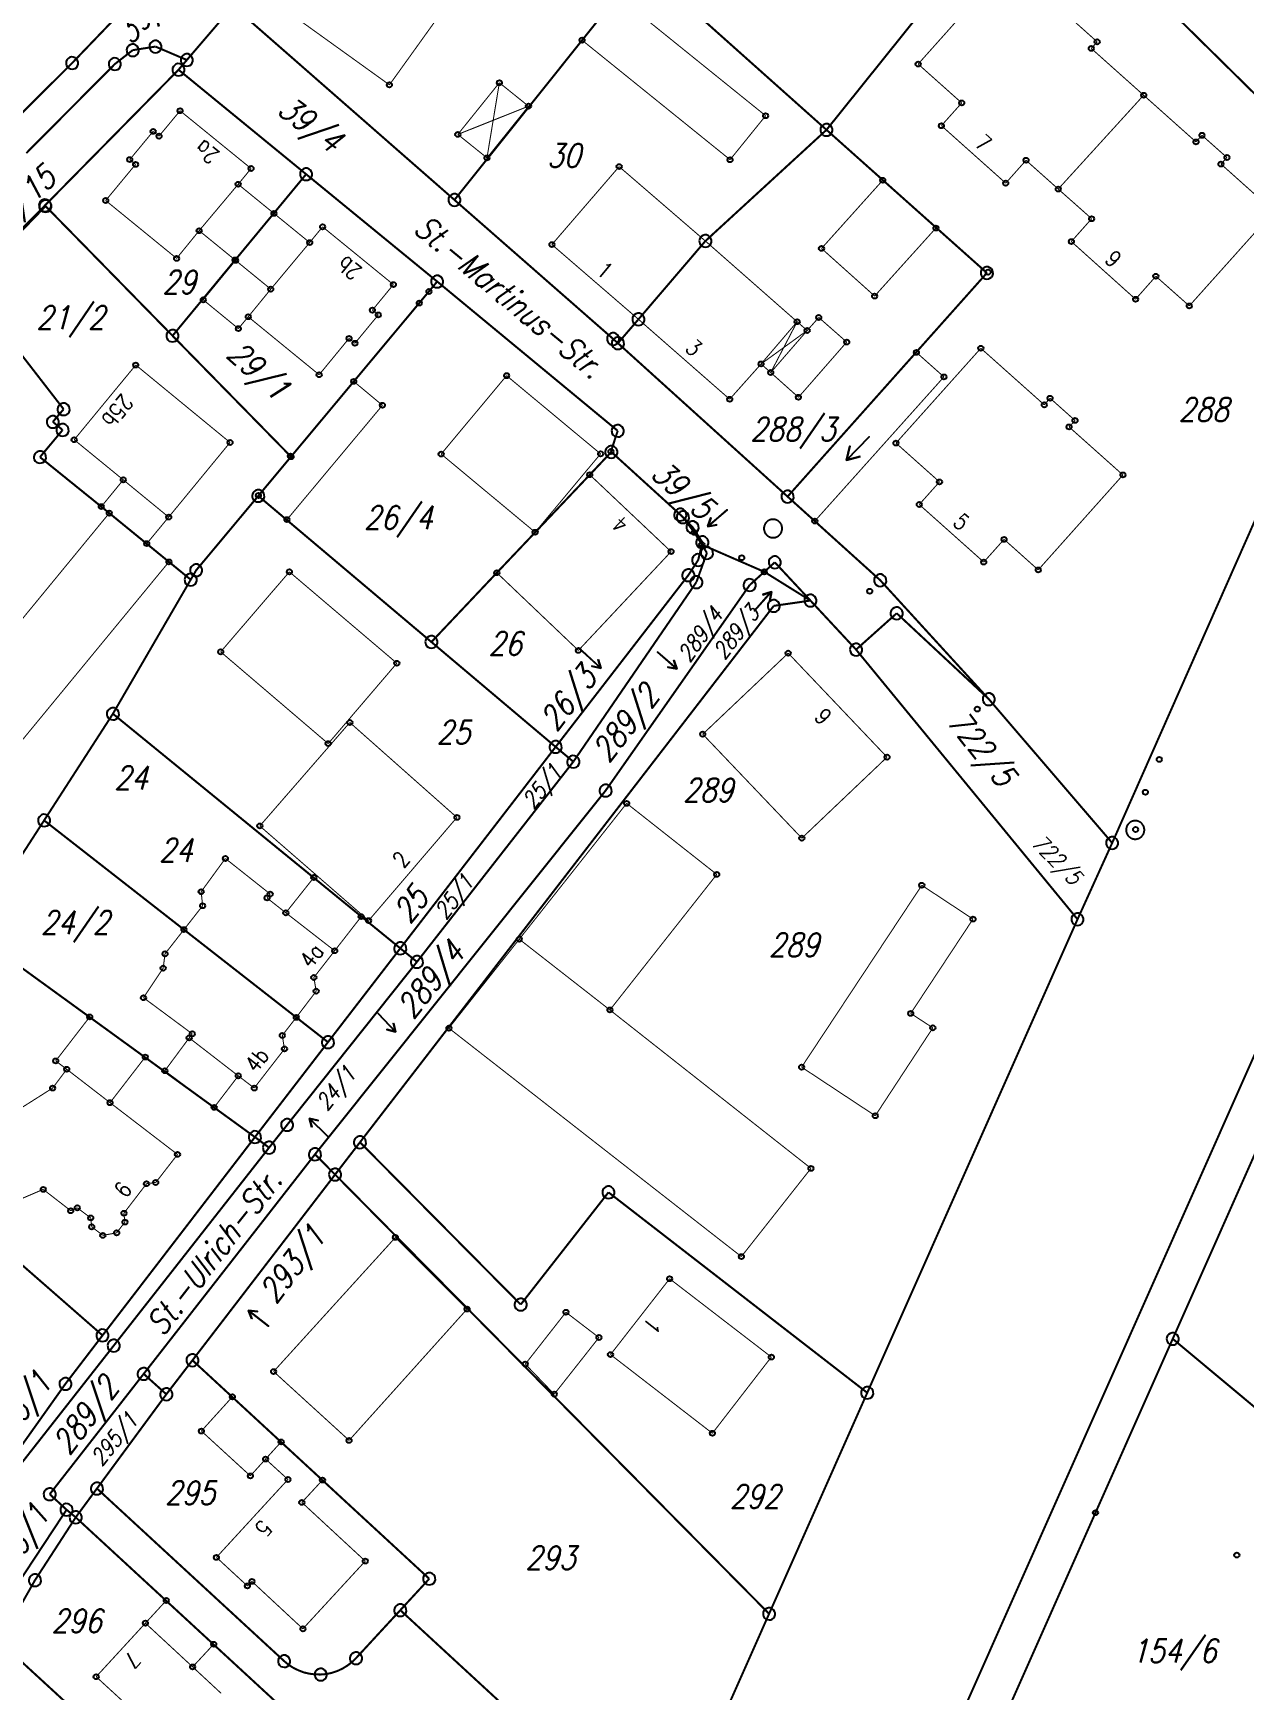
# Model space of a CAD drawing. Extents: x 4468056 to 4468688, y 5348625 to 5349303.
# Drawn here: x 4468144.8 to 4468263.9, y 5348818.6 to 5348981.8 of the extents above; entities that cross this region are included whole.
import ezdxf

# ---------------------------------------------------------------- set-up
doc = ezdxf.new("R2010")
doc.units = 0
doc.linetypes.add('PCMAP-LINIENTYP_046', pattern=[1, 0.35, -0.3, 0.35])
doc.layers.get('0').update_dxf_attribs({"linetype": 'CONTINUOUS'})
for name, color, linetype in [('B-T017-AMTL_PUNKTE_G-KOORDINATE', 216, 'CONTINUOUS'), ('B-T018-AMTL_PUNKTE_D-KOORDINATE', 216, 'CONTINUOUS'), ('B-T020-AMTL_FR-PFEIL', 7, 'CONTINUOUS'), ('B-T023-AMTL_PFEIL_FUER_TREPPEN_', 7, 'CONTINUOUS'), ('L-T034-AMTL_FLGR_ABGEM', 216, 'CONTINUOUS'), ('L-T044-AMTL_GEBAEUDELINIE', 136, 'CONTINUOUS'), ('L-T046-AMTL_ARK_PASS_DURCHF_DIA', 136, 'PCMAP-LINIENTYP_046'), ('L-T047-AMTL_GEB_-TREPPE_TG-ZUFA', 136, 'CONTINUOUS'), ('T-T004-HAUSNUMMER_GEBAEUDETEXT', 16, 'CONTINUOUS'), ('T-T018-FLURNUMMER', 7, 'CONTINUOUS'), ('T-T023-FLURNUMMERNTEXT_ZU_VERME', 7, 'CONTINUOUS'), ('T-T026-STRASSENNAMEN', 7, 'CONTINUOUS')]:
    doc.layers.add(name, color=color, linetype=linetype)
doc.styles.add('PCMAP-TEXTTYP_004', font='simplex')
doc.styles.add('PCMAP-TEXTTYP_018', font='simplex', dxfattribs={"oblique": 15})
doc.styles.add('PCMAP-TEXTTYP_023', font='simplex', dxfattribs={"oblique": 15})
doc.styles.add('PCMAP-TEXTTYP_026', font='simplex', dxfattribs={"oblique": 15})

# ---------------------------------------------------------------- blocks, each defined once
blk = doc.blocks.new('KREIS')
blk.add_circle((0, 0), 5)
blk = doc.blocks.new('SYM10')
for points in [[(2.507, 4.202), (0.958, 4.953), (-0.543, 5), (-2.185, 4.437), (-3.379, 3.608), (-4.249, 2.748), (-4.882, 1.357), (-5, 0.073)], [(-5, 0.073), (-4.953, -0.912)], [(2.493, -4.416), (3.726, -3.586), (4.455, -2.364), (5, -0.885), (4.933, 0.741), (4.464, 2.007), (3.69, 3.219), (2.507, 4.202)], [(-4.953, -0.912), (-4.698, -1.945), (-3.921, -3.398), (-2.642, -4.314), (-1.366, -4.81), (0.008, -5), (1.379, -4.834), (2.493, -4.416)]]:
    blk.add_lwpolyline(points)
blk = doc.blocks.new('SYM60')
blk.add_lwpolyline([(-8.077, 1.827), (-8.077, 1.808), (-5.038, 0.01), (-15, 0.01), (-15, -0.01), (-5.038, -0.01), (-8.077, -1.808), (-8.077, -1.827), (-5, 0), (-8.077, 1.827)])
blk = doc.blocks.new('SYM2')
blk.add_lwpolyline([(0.014, 4.998), (-0.117, 4.996), (-0.243, 4.989), (-0.382, 4.981), (-0.531, 4.968), (-0.714, 4.947), (-0.875, 4.92), (-1.102, 4.876), (-1.302, 4.825), (-1.487, 4.771), (-1.654, 4.716), (-1.834, 4.651), (-2.003, 4.578), (-2.165, 4.505), (-2.343, 4.418), (-2.504, 4.327), (-2.685, 4.218), (-2.853, 4.104), (-2.968, 4.022), (-3.116, 3.911), (-3.255, 3.794), (-3.4, 3.668), (-3.564, 3.506), (-3.668, 3.396), (-3.775, 3.276), (-3.892, 3.141), (-4.005, 2.993), (-4.092, 2.873), (-4.178, 2.747), (-4.263, 2.611), (-4.342, 2.479), (-4.433, 2.307), (-4.513, 2.143), (-4.573, 2.015), (-4.655, 1.824), (-4.705, 1.688), (-4.751, 1.551), (-4.801, 1.388), (-4.848, 1.224), (-4.892, 1.018), (-4.927, 0.84), (-4.96, 0.625), (-4.981, 0.404), (-4.995, 0.188), (-5, -0.038), (-4.993, -0.222), (-4.983, -0.4), (-4.958, -0.631), (-4.925, -0.85), (-4.881, -1.084), (-4.831, -1.284), (-4.768, -1.498), (-4.693, -1.722), (-4.609, -1.933), (-4.515, -2.145), (-4.412, -2.348), (-4.25, -2.632), (-4.114, -2.841), (-3.982, -3.019), (-3.846, -3.192), (-3.693, -3.366), (-3.541, -3.525), (-3.368, -3.689), (-3.225, -3.816), (-3.04, -3.97), (-2.846, -4.111), (-2.625, -4.256), (-2.428, -4.369), (-2.26, -4.459), (-2.057, -4.555), (-1.878, -4.634), (-1.637, -4.724), (-1.4, -4.797), (-1.201, -4.852), (-0.977, -4.904), (-0.722, -4.946), (-0.487, -4.975), (-0.272, -4.993), (0.015, -4.998), (0.278, -4.991), (0.537, -4.968), (0.762, -4.939), (1.011, -4.895), (1.231, -4.845), (1.493, -4.771), (1.722, -4.693), (1.935, -4.609), (2.165, -4.504), (2.357, -4.41), (2.577, -4.283), (2.756, -4.17), (2.925, -4.051), (3.067, -3.948), (3.212, -3.829), (3.384, -3.681), (3.519, -3.549), (3.651, -3.413), (3.793, -3.257), (3.94, -3.077), (4.069, -2.904), (4.191, -2.726), (4.317, -2.522), (4.435, -2.309), (4.536, -2.102), (4.62, -1.912), (4.698, -1.713), (4.759, -1.526), (4.813, -1.348), (4.86, -1.171), (4.901, -0.985), (4.935, -0.789), (4.963, -0.604), (4.983, -0.426), (4.993, -0.247), (5, -0.057), (4.998, 0.139), (4.988, 0.332), (4.974, 0.512), (4.951, 0.699), (4.916, 0.911), (4.871, 1.129), (4.817, 1.336), (4.752, 1.556), (4.693, 1.723), (4.613, 1.931), (4.535, 2.102), (4.435, 2.306), (4.336, 2.492), (4.24, 2.649), (4.123, 2.826), (3.994, 3.007), (3.874, 3.16), (3.712, 3.348), (3.541, 3.528), (3.359, 3.702), (3.195, 3.845), (3.022, 3.983), (2.859, 4.098), (2.675, 4.225), (2.493, 4.332), (2.322, 4.426), (2.148, 4.513), (1.966, 4.595), (1.762, 4.679), (1.582, 4.742), (1.368, 4.808), (1.162, 4.86), (0.981, 4.902), (0.785, 4.935), (0.54, 4.968), (0.32, 4.988), (0.128, 4.996), (0.014, 4.998)])
blk = doc.blocks.new('SYM63')
blk.add_lwpolyline([(-8.767, 2.234), (-8.767, 2.216), (-5.036, 0.023), (-15, 0.023), (-15, 0.005), (-5.036, 0.005), (-8.767, -2.216), (-8.767, -2.234), (-5, 0.014), (-8.767, 2.234)])

msp = doc.modelspace()

# ---------------------------------------------------------------- linework, layer by layer
at = {"layer": 'L-T034-AMTL_FLGR_ABGEM', "const_width": 0.2, "flags": 128}
for points in [[(4468243.47, 5348997.05), (4468277.93, 5348963.07)], [(4468204.63, 5348988.36), (4468186.25, 5348965.36)], [(4468206.01, 5348987.31), (4468222.87, 5348972.26)], [(4468148.62, 5348978.84), (4468155.71, 5348986.23)], [(4468163.66, 5348983.52), (4468159.91, 5348979.14)], [(4468186.25, 5348965.36), (4468164.46, 5348984.45)], [(4468232.16, 5348983.84), (4468222.87, 5348972.26)], [(4468156.82, 5348980.46), (4468154.58, 5348980.11)], [(4468159.91, 5348979.14), (4468156.82, 5348980.46)], [(4468137.6, 5348967.87), (4468148.62, 5348978.84)], [(4468152.82, 5348978.74), (4468144.11, 5348969.97)], [(4468154.58, 5348980.11), (4468152.82, 5348978.74)], [(4468159.91, 5348979.14), (4468159.09, 5348978.18)], [(4468159.09, 5348978.18), (4468145.95, 5348964.82)], [(4468171.65, 5348967.89), (4468159.09, 5348978.18)], [(4468222.87, 5348972.26), (4468210.95, 5348961.31)], [(4468238.66, 5348958.17), (4468222.87, 5348972.26)], [(4468158.5, 5348951.98), (4468171.65, 5348967.89)], [(4468171.65, 5348967.89), (4468184.55, 5348957.32)], [(4468139.81, 5348958.62), (4468145.95, 5348964.82)], [(4468139.94, 5348958.47), (4468146, 5348964.75)], [(4468146, 5348964.75), (4468145.95, 5348964.82)], [(4468158.5, 5348951.98), (4468146, 5348964.75)], [(4468186.25, 5348965.36), (4468201.87, 5348951.67)], [(4468204.36, 5348953.6), (4468210.95, 5348961.31)], [(4468219.04, 5348936.14), (4468238.66, 5348958.17)], [(4468184.55, 5348957.32), (4468170.16, 5348940.07)], [(4468184.55, 5348957.32), (4468202.32, 5348942.62)], [(4468147.78, 5348944.75), (4468139.39, 5348955.59)], [(4468202.34, 5348951.25), (4468204.36, 5348953.6)], [(4468158.5, 5348951.98), (4468170.16, 5348940.07)], [(4468201.87, 5348951.67), (4468202.34, 5348951.25)], [(4468219.04, 5348936.14), (4468202.34, 5348951.25)], [(4468146.72, 5348943.5), (4468147.78, 5348944.75)], [(4468146.72, 5348943.5), (4468147.68, 5348942.7)], [(4468145.45, 5348940.03), (4468147.68, 5348942.7)], [(4468201.65, 5348940.58), (4468202.32, 5348942.62)], [(4468151.49, 5348935.15), (4468145.45, 5348940.03)], [(4468170.16, 5348940.07), (4468166.94, 5348936.21)], [(4468199.57, 5348938.29), (4468201.69, 5348940.54)], [(4468201.65, 5348940.58), (4468201.69, 5348940.54)], [(4468201.69, 5348940.54), (4468208.48, 5348934.36)], [(4468199.57, 5348938.29), (4468190.42, 5348928.64)], [(4468166.94, 5348936.21), (4468160.83, 5348928.89)], [(4468183.98, 5348921.82), (4468166.94, 5348936.21)], [(4468151.49, 5348935.15), (4468160.29, 5348927.96)], [(4468228.16, 5348927.9), (4468219.04, 5348936.14)], [(4468250.99, 5348902.03), (4468265.56, 5348934.96)], [(4468208.48, 5348934.36), (4468208.74, 5348934.11)], [(4468209.86, 5348932.61), (4468208.74, 5348934.11)], [(4468208.74, 5348934.11), (4468209.69, 5348933.13)], [(4468209.69, 5348933.13), (4468210.65, 5348931.64)], [(4468209.86, 5348932.61), (4468210.6, 5348931.41)], [(4468210.24, 5348929.89), (4468210.6, 5348931.41)], [(4468210.65, 5348931.64), (4468210.6, 5348931.41)], [(4468211.1, 5348930.59), (4468210.6, 5348931.41)], [(4468210.6, 5348931.41), (4468216.75, 5348928.73)], [(4468210.24, 5348929.89), (4468209.27, 5348928.4)], [(4468210.06, 5348927.71), (4468211.1, 5348930.59)], [(4468217.78, 5348929.67), (4468216.75, 5348928.73)], [(4468217.78, 5348929.67), (4468221.29, 5348925.9)], [(4468160.29, 5348927.96), (4468160.83, 5348928.89)], [(4468183.98, 5348921.82), (4468190.42, 5348928.64)], [(4468209.27, 5348928.4), (4468196.21, 5348911.49)], [(4468215.31, 5348927.43), (4468216.75, 5348928.73)], [(4468221.29, 5348925.9), (4468216.75, 5348928.73)], [(4468160.29, 5348927.96), (4468152.63, 5348914.75)], [(4468210.06, 5348927.71), (4468197.95, 5348910.03)], [(4468201.13, 5348907.19), (4468215.31, 5348927.43)], [(4468228.16, 5348927.9), (4468238.85, 5348916.19)], [(4468176.95, 5348872.55), (4468217.68, 5348925.38)], [(4468217.68, 5348925.38), (4468221.29, 5348925.9)], [(4468225.78, 5348921.07), (4468221.29, 5348925.9)], [(4468225.78, 5348921.07), (4468229.78, 5348924.65)], [(4468229.78, 5348924.65), (4468238.85, 5348916.19)], [(4468183.98, 5348921.82), (4468196.21, 5348911.49)], [(4468247.58, 5348894.51), (4468225.78, 5348921.07)], [(4468250.99, 5348902.03), (4468238.85, 5348916.19)], [(4468152.63, 5348914.75), (4468145.86, 5348904.25)], [(4468152.63, 5348914.75), (4468180.92, 5348891.65)], [(4468196.21, 5348911.49), (4468180.92, 5348891.65)], [(4468197.95, 5348910.03), (4468196.21, 5348911.49)], [(4468197.95, 5348910.03), (4468182.56, 5348890.32)], [(4468201.13, 5348907.19), (4468172.52, 5348871.36)], [(4468138.78, 5348893.27), (4468145.86, 5348904.25)], [(4468145.86, 5348904.25), (4468173.8, 5348882.41)], [(4468250.99, 5348902.03), (4468247.58, 5348894.51)], [(4468226.88, 5348847.88), (4468247.58, 5348894.51)], [(4468138.78, 5348893.27), (4468166.61, 5348873.06)], [(4468180.92, 5348891.65), (4468173.8, 5348882.41)], [(4468182.56, 5348890.32), (4468180.92, 5348891.65)], [(4468182.56, 5348890.32), (4468169.78, 5348874.26)], [(4468267.48, 5348886.75), (4468151.35, 5348625.1)], [(4468166.61, 5348873.06), (4468173.8, 5348882.41)], [(4468126.08, 5348875.88), (4468151.61, 5348853.53)], [(4468256.95, 5348853.19), (4468267.35, 5348876.61)], [(4468169.78, 5348874.26), (4468168, 5348872.02)], [(4468151.61, 5348853.53), (4468166.61, 5348873.06)], [(4468168, 5348872.02), (4468166.61, 5348873.06)], [(4468176.95, 5348872.55), (4468174.5, 5348869.37)], [(4468176.95, 5348872.55), (4468192.77, 5348856.57)], [(4468168, 5348872.02), (4468152.71, 5348852.52)], [(4468172.52, 5348871.36), (4468155.66, 5348849.74)], [(4468172.52, 5348871.36), (4468174.5, 5348869.37)], [(4468160.46, 5348851.08), (4468174.5, 5348869.37)], [(4468217.22, 5348826.11), (4468174.5, 5348869.37)], [(4468201.41, 5348867.62), (4468192.77, 5348856.57)], [(4468226.88, 5348847.88), (4468201.41, 5348867.62)], [(4468151.61, 5348853.53), (4468147.96, 5348848.76)], [(4468256.95, 5348853.19), (4468237.06, 5348808.39)], [(4468256.95, 5348853.19), (4468280.11, 5348833.86)], [(4468143.43, 5348840.68), (4468152.71, 5348852.52)], [(4468155.66, 5348849.74), (4468146.41, 5348837.89)], [(4468155.66, 5348849.74), (4468157.89, 5348847.73)], [(4468160.46, 5348851.08), (4468157.89, 5348847.73)], [(4468183.77, 5348829.56), (4468160.46, 5348851.08)], [(4468147.96, 5348848.76), (4468140.2, 5348837.83)], [(4468151.06, 5348838.45), (4468157.89, 5348847.73)], [(4468226.88, 5348847.88), (4468217.22, 5348826.11)], [(4468151.06, 5348838.45), (4468148.97, 5348835.61)], [(4468151.06, 5348838.45), (4468169.49, 5348821.45)], [(4468146.41, 5348837.89), (4468148.07, 5348836.36)], [(4468148.07, 5348836.36), (4468140.26, 5348824.5)], [(4468148.97, 5348835.61), (4468144.96, 5348829.42)], [(4468148.07, 5348836.36), (4468148.97, 5348835.61)], [(4468169.2, 5348816.95), (4468148.97, 5348835.61)], [(4468144.96, 5348829.42), (4468141.52, 5348823.34)], [(4468180.92, 5348826.47), (4468183.77, 5348829.56)], [(4468176.56, 5348821.74), (4468180.92, 5348826.47)], [(4468180.92, 5348826.47), (4468206.79, 5348802.61)], [(4468217.22, 5348826.11), (4468206.79, 5348802.61)], [(4468160.01, 5348806.34), (4468141.52, 5348823.34)], [(4468169.49, 5348821.45), (4468169.92, 5348821.09), (4468170.39, 5348820.79), (4468170.9, 5348820.54), (4468171.42, 5348820.34), (4468171.97, 5348820.21), (4468172.53, 5348820.14), (4468173.09, 5348820.13)], [(4468176.56, 5348821.74), (4468176.16, 5348821.35), (4468175.71, 5348821.01), (4468175.24, 5348820.72), (4468174.73, 5348820.48), (4468174.2, 5348820.3), (4468173.65, 5348820.18), (4468173.09, 5348820.13)]]:
    msp.add_lwpolyline(points, dxfattribs=at)
at = {"layer": 'L-T044-AMTL_GEBAEUDELINIE', "const_width": 0.1, "flags": 128}
for points in [[(4468194.06, 5348996.5), (4468179.85, 5348976.69)], [(4468231.89, 5348978.74), (4468240.22, 5348988.07)], [(4468198.81, 5348981.09), (4468202.29, 5348985.43)], [(4468202.29, 5348985.43), (4468216.88, 5348973.65)], [(4468179.85, 5348976.69), (4468168.45, 5348984.89)], [(4468247.05, 5348983.13), (4468249.51, 5348980.93)], [(4468213.38, 5348969.32), (4468198.81, 5348981.09)], [(4468249.51, 5348980.93), (4468248.93, 5348980.28)], [(4468236.18, 5348974.91), (4468231.89, 5348978.74)], [(4468248.93, 5348980.28), (4468254.09, 5348975.67)], [(4468254.09, 5348975.67), (4468245.68, 5348966.43)], [(4468245.68, 5348966.43), (4468254.09, 5348975.67)], [(4468254.09, 5348975.67), (4468259.24, 5348971.07)], [(4468157.17, 5348971.64), (4468159.24, 5348974.14)], [(4468159.24, 5348974.14), (4468166.23, 5348968.45)], [(4468234.18, 5348972.67), (4468236.18, 5348974.91)], [(4468216.88, 5348973.65), (4468213.38, 5348969.32)], [(4468240.51, 5348967.01), (4468234.18, 5348972.67)], [(4468154.29, 5348969.33), (4468156.59, 5348972.11)], [(4468156.59, 5348972.11), (4468157.17, 5348971.64)], [(4468259.24, 5348971.07), (4468259.83, 5348971.72)], [(4468259.83, 5348971.72), (4468262.28, 5348969.54)], [(4468154.86, 5348968.86), (4468154.29, 5348969.33)], [(4468242.51, 5348969.26), (4468240.51, 5348967.01)], [(4468245.68, 5348966.43), (4468242.51, 5348969.26)], [(4468262.28, 5348969.54), (4468261.7, 5348968.89)], [(4468261.7, 5348968.89), (4468266.91, 5348964.23)], [(4468151.92, 5348965.3), (4468154.86, 5348968.86)], [(4468166.23, 5348968.45), (4468164.96, 5348966.9)], [(4468195.84, 5348960.96), (4468202.46, 5348968.64)], [(4468202.46, 5348968.64), (4468210.95, 5348961.31)], [(4468222.38, 5348960.58), (4468228.41, 5348967.3)], [(4468228.41, 5348967.3), (4468233.64, 5348962.59)], [(4468164.96, 5348966.9), (4468161.12, 5348962.33)], [(4468161.12, 5348962.33), (4468164.96, 5348966.9)], [(4468164.96, 5348966.9), (4468168.48, 5348964.03)], [(4468248.97, 5348963.51), (4468245.68, 5348966.43)], [(4468158.9, 5348959.6), (4468151.92, 5348965.3)], [(4468168.48, 5348964.03), (4468164.65, 5348959.45)], [(4468164.65, 5348959.45), (4468168.48, 5348964.03)], [(4468168.48, 5348964.03), (4468172, 5348961.16)], [(4468266.91, 5348964.23), (4468258.58, 5348954.92)], [(4468172, 5348961.16), (4468173.27, 5348962.71)], [(4468173.27, 5348962.71), (4468180.24, 5348957.02)], [(4468233.64, 5348962.59), (4468227.61, 5348955.89)], [(4468246.97, 5348961.26), (4468248.97, 5348963.51)], [(4468161.12, 5348962.33), (4468158.9, 5348959.6)], [(4468164.65, 5348959.45), (4468161.12, 5348962.33)], [(4468172, 5348961.16), (4468168.17, 5348956.57)], [(4468168.17, 5348956.57), (4468172, 5348961.16)], [(4468204.36, 5348953.6), (4468195.84, 5348960.96)], [(4468210.95, 5348961.31), (4468204.36, 5348953.6)], [(4468204.36, 5348953.6), (4468210.95, 5348961.31)], [(4468210.95, 5348961.31), (4468219.98, 5348953.36)], [(4468253.29, 5348955.58), (4468246.97, 5348961.26)], [(4468161.52, 5348955.52), (4468164.71, 5348959.4)], [(4468164.71, 5348959.4), (4468164.65, 5348959.45)], [(4468168.17, 5348956.57), (4468164.71, 5348959.4)], [(4468164.71, 5348959.4), (4468168.17, 5348956.57)], [(4468227.61, 5348955.89), (4468222.38, 5348960.58)], [(4468255.29, 5348957.84), (4468253.29, 5348955.58)], [(4468258.58, 5348954.92), (4468255.29, 5348957.84)], [(4468165.95, 5348953.85), (4468168.17, 5348956.57)], [(4468168.17, 5348956.57), (4468165.95, 5348953.85)], [(4468180.24, 5348957.02), (4468178.17, 5348954.5)], [(4468164.98, 5348952.68), (4468161.52, 5348955.52)], [(4468178.17, 5348954.5), (4468178.75, 5348954.03)], [(4468165.95, 5348953.85), (4468164.98, 5348952.68)], [(4468172.93, 5348948.14), (4468165.95, 5348953.85)], [(4468178.75, 5348954.03), (4468176.45, 5348951.24)], [(4468213.34, 5348945.73), (4468204.36, 5348953.6)], [(4468219.98, 5348953.36), (4468216.43, 5348949.2)], [(4468216.43, 5348949.2), (4468219.98, 5348953.36)], [(4468219.98, 5348953.36), (4468220.97, 5348952.5)], [(4468220.97, 5348952.5), (4468222.11, 5348953.78)], [(4468222.11, 5348953.78), (4468224.86, 5348951.36)], [(4468175.87, 5348951.72), (4468172.93, 5348948.14)], [(4468176.45, 5348951.24), (4468175.87, 5348951.72)], [(4468224.86, 5348951.36), (4468220.11, 5348945.92)], [(4468229.71, 5348941.41), (4468238.06, 5348950.75)], [(4468238.06, 5348950.75), (4468244.3, 5348945.18)], [(4468148.82, 5348941.74), (4468154.88, 5348949.1)], [(4468154.88, 5348949.1), (4468164.16, 5348941.47)], [(4468184.94, 5348940.33), (4468191.38, 5348948.05)], [(4468191.38, 5348948.05), (4468200.63, 5348940.35)], [(4468216.43, 5348949.2), (4468213.34, 5348945.73)], [(4468217.38, 5348948.36), (4468216.43, 5348949.2)], [(4468220.11, 5348945.92), (4468217.38, 5348948.36)], [(4468166.95, 5348936.25), (4468176.34, 5348947.48)], [(4468176.34, 5348947.48), (4468179.16, 5348945.13)], [(4468179.16, 5348945.13), (4468169.76, 5348933.87)], [(4468244.3, 5348945.18), (4468244.88, 5348945.83)], [(4468244.88, 5348945.83), (4468247.33, 5348943.64)], [(4468247.33, 5348943.64), (4468246.75, 5348943)], [(4468246.75, 5348943), (4468252.05, 5348938.27)], [(4468153.65, 5348937.79), (4468148.82, 5348941.74)], [(4468164.16, 5348941.47), (4468158.12, 5348934.12)], [(4468233.99, 5348937.59), (4468229.71, 5348941.41)], [(4468194.19, 5348932.63), (4468184.94, 5348940.33)], [(4468200.63, 5348940.35), (4468194.19, 5348932.63)], [(4468194.19, 5348932.63), (4468199.57, 5348938.29)], [(4468199.57, 5348938.29), (4468207.57, 5348930.72)], [(4468252.05, 5348938.27), (4468243.71, 5348928.92)], [(4468151.49, 5348935.15), (4468153.65, 5348937.79)], [(4468153.65, 5348937.79), (4468158.12, 5348934.12)], [(4468158.12, 5348934.12), (4468153.65, 5348937.79)], [(4468169.76, 5348933.87), (4468166.95, 5348936.25)], [(4468232, 5348935.36), (4468233.99, 5348937.59)], [(4468152.27, 5348934.51), (4468151.49, 5348935.15)], [(4468238.35, 5348929.69), (4468232, 5348935.36)], [(4468134.39, 5348912.75), (4468152.27, 5348934.51)], [(4468155.96, 5348931.51), (4468152.27, 5348934.51)], [(4468152.27, 5348934.51), (4468155.96, 5348931.51)], [(4468158.12, 5348934.12), (4468155.96, 5348931.51)], [(4468155.96, 5348931.51), (4468158.14, 5348929.71)], [(4468190.42, 5348928.64), (4468194.19, 5348932.63)], [(4468240.35, 5348931.93), (4468238.35, 5348929.69)], [(4468243.71, 5348928.92), (4468240.35, 5348931.93)], [(4468158.14, 5348929.71), (4468140.23, 5348907.93)], [(4468207.57, 5348930.72), (4468198.45, 5348920.99)], [(4468163.24, 5348920.85), (4468170, 5348928.73)], [(4468170, 5348928.73), (4468180.58, 5348919.73)], [(4468198.45, 5348920.99), (4468190.42, 5348928.64)], [(4468173.82, 5348911.81), (4468163.24, 5348920.85)], [(4468210.69, 5348912.74), (4468219.1, 5348920.72)], [(4468219.1, 5348920.72), (4468228.83, 5348910.48)], [(4468180.58, 5348919.73), (4468173.82, 5348911.81)], [(4468167.09, 5348903.7), (4468175.95, 5348913.89)], [(4468175.95, 5348913.89), (4468186.49, 5348904.54)], [(4468220.44, 5348902.5), (4468210.69, 5348912.74)], [(4468228.83, 5348910.48), (4468220.44, 5348902.5)], [(4468192.63, 5348892.55), (4468203.2, 5348905.93)], [(4468203.2, 5348905.93), (4468212.07, 5348898.93)], [(4468177.8, 5348894.38), (4468167.09, 5348903.7)], [(4468186.49, 5348904.54), (4468177.8, 5348894.38)], [(4468161.32, 5348897.23), (4468163.7, 5348900.5)], [(4468163.7, 5348900.5), (4468168.11, 5348897)], [(4468212.07, 5348898.93), (4468201.55, 5348885.58)], [(4468161.46, 5348895.84), (4468161.32, 5348897.23)], [(4468169.65, 5348895.15), (4468172.41, 5348898.63)], [(4468172.41, 5348898.63), (4468177.07, 5348894.77)], [(4468220.42, 5348879.95), (4468232.25, 5348897.86)], [(4468232.25, 5348897.86), (4468237.29, 5348894.53)], [(4468159.62, 5348893.49), (4468161.46, 5348895.84)], [(4468168.11, 5348897), (4468167.8, 5348896.61)], [(4468167.8, 5348896.61), (4468169.65, 5348895.15)], [(4468169.65, 5348895.15), (4468174.46, 5348891.41)], [(4468174.46, 5348891.41), (4468169.65, 5348895.15)], [(4468177.07, 5348894.77), (4468174.46, 5348891.41)], [(4468237.29, 5348894.53), (4468231.16, 5348885.24)], [(4468157.76, 5348891.11), (4468159.62, 5348893.49)], [(4468170.68, 5348884.85), (4468159.62, 5348893.49)], [(4468159.62, 5348893.49), (4468170.68, 5348884.85)], [(4468185.7, 5348883.79), (4468192.63, 5348892.55)], [(4468201.55, 5348885.58), (4468192.63, 5348892.55)], [(4468192.63, 5348892.55), (4468201.55, 5348885.58)], [(4468157.58, 5348889.7), (4468157.76, 5348891.11)], [(4468174.46, 5348891.41), (4468172.41, 5348888.78)], [(4468155.64, 5348886.79), (4468157.58, 5348889.7)], [(4468172.64, 5348887.43), (4468170.68, 5348884.85)], [(4468172.41, 5348888.78), (4468172.64, 5348887.43)], [(4468160.44, 5348883.23), (4468155.64, 5348886.79)], [(4468147, 5348880.56), (4468150.35, 5348884.9)], [(4468150.35, 5348884.9), (4468155.81, 5348880.94)], [(4468170.68, 5348884.85), (4468169.3, 5348883.07)], [(4468201.55, 5348885.58), (4468221.34, 5348869.98)], [(4468231.16, 5348885.24), (4468233.34, 5348883.82)], [(4468157.74, 5348879.59), (4468160.14, 5348882.83)], [(4468160.14, 5348882.83), (4468160.44, 5348883.23)], [(4468164.97, 5348879.09), (4468160.14, 5348882.83)], [(4468160.14, 5348882.83), (4468164.97, 5348879.09)], [(4468169.3, 5348883.07), (4468169.52, 5348881.74)], [(4468214.49, 5348861.29), (4468185.7, 5348883.79)], [(4468233.34, 5348883.82), (4468227.67, 5348875.16)], [(4468155.81, 5348880.94), (4468152.35, 5348876.45)], [(4468169.52, 5348881.74), (4468166.54, 5348877.89)], [(4468146.7, 5348877.89), (4468148.09, 5348879.74)], [(4468148.09, 5348879.74), (4468147, 5348880.56)], [(4468152.35, 5348876.45), (4468148.09, 5348879.74)], [(4468148.09, 5348879.74), (4468152.35, 5348876.45)], [(4468162.6, 5348875.99), (4468157.74, 5348879.59)], [(4468227.67, 5348875.16), (4468220.42, 5348879.95)], [(4468143.26, 5348875.71), (4468146.7, 5348877.89)], [(4468164.97, 5348879.09), (4468162.6, 5348875.99)], [(4468166.54, 5348877.89), (4468164.97, 5348879.09)], [(4468152.35, 5348876.45), (4468158.99, 5348871.35)], [(4468158.99, 5348871.35), (4468156.85, 5348868.59)], [(4468221.34, 5348869.98), (4468214.49, 5348861.29)], [(4468145.77, 5348867.91), (4468142.32, 5348866.43)], [(4468148.48, 5348865.81), (4468145.77, 5348867.91)], [(4468155.94, 5348868.47), (4468153.71, 5348865.56)], [(4468156.85, 5348868.59), (4468155.94, 5348868.47)], [(4468149.12, 5348866.09), (4468148.48, 5348865.81)], [(4468150.45, 5348865.1), (4468149.12, 5348866.09)], [(4468150.55, 5348864.22), (4468150.45, 5348865.1)], [(4468153.81, 5348864.69), (4468153, 5348863.63)], [(4468153.71, 5348865.56), (4468153.81, 5348864.69)], [(4468151.64, 5348863.38), (4468150.55, 5348864.22)], [(4468153, 5348863.63), (4468151.64, 5348863.38)], [(4468168.45, 5348849.97), (4468180.44, 5348863.18)], [(4468180.44, 5348863.18), (4468187.49, 5348856.12)], [(4468201.61, 5348851.64), (4468207.43, 5348859.11)], [(4468207.43, 5348859.11), (4468217.44, 5348851.4)], [(4468187.49, 5348856.12), (4468175.88, 5348843.19)], [(4468193.22, 5348850.7), (4468197.22, 5348855.81)], [(4468197.22, 5348855.81), (4468200.47, 5348853.32)], [(4468200.47, 5348853.32), (4468196.07, 5348847.74)], [(4468211.64, 5348843.89), (4468201.61, 5348851.64)], [(4468217.44, 5348851.4), (4468211.64, 5348843.89)], [(4468175.88, 5348843.19), (4468168.45, 5348849.97)], [(4468196.07, 5348847.74), (4468193.22, 5348850.7)], [(4468161.34, 5348844.11), (4468164.39, 5348847.48)], [(4468164.39, 5348847.48), (4468169.19, 5348843.04)], [(4468166.16, 5348839.69), (4468161.34, 5348844.11)], [(4468169.19, 5348843.04), (4468167.66, 5348841.35)], [(4468167.66, 5348841.35), (4468169.19, 5348843.04)], [(4468169.19, 5348843.04), (4468173.26, 5348839.28)], [(4468167.66, 5348841.35), (4468166.16, 5348839.69)], [(4468169.86, 5348839.34), (4468167.66, 5348841.35)], [(4468162.82, 5348831.67), (4468169.86, 5348839.34)], [(4468173.26, 5348839.28), (4468171.23, 5348837.08)], [(4468171.23, 5348837.08), (4468177.47, 5348831.3)], [(4468165.87, 5348828.85), (4468162.82, 5348831.67)], [(4468177.47, 5348831.3), (4468171.33, 5348824.63)], [(4468166.31, 5348829.3), (4468165.87, 5348828.85)], [(4468171.33, 5348824.63), (4468166.31, 5348829.3)], [(4468155.83, 5348825.19), (4468157.88, 5348827.42)], [(4468157.88, 5348827.42), (4468162.55, 5348823.11)], [(4468150.98, 5348819.91), (4468155.83, 5348825.19)], [(4468155.83, 5348825.19), (4468160.48, 5348820.88)], [(4468160.48, 5348820.88), (4468155.83, 5348825.19)], [(4468162.55, 5348823.11), (4468160.48, 5348820.88)], [(4468160.48, 5348820.88), (4468163.28, 5348818.28)], [(4468153.77, 5348817.35), (4468150.98, 5348819.91)]]:
    msp.add_lwpolyline(points, dxfattribs=at)
at = {"layer": 'L-T046-AMTL_ARK_PASS_DURCHF_DIA', "const_width": 0.1, "flags": 128}
for points in [[(4468189.45, 5348969.5), (4468190.67, 5348976.9)], [(4468193.54, 5348974.59), (4468186.58, 5348971.81)], [(4468216.43, 5348949.2), (4468219.98, 5348953.36)], [(4468217.38, 5348948.36), (4468219.98, 5348953.36)], [(4468220.97, 5348952.5), (4468219.98, 5348953.36)], [(4468216.43, 5348949.2), (4468220.97, 5348952.5)], [(4468220.97, 5348952.5), (4468217.38, 5348948.36)], [(4468216.43, 5348949.2), (4468217.38, 5348948.36)]]:
    msp.add_lwpolyline(points, dxfattribs=at)
at = {"layer": 'L-T047-AMTL_GEB_-TREPPE_TG-ZUFA', "const_width": 0.1, "flags": 128}
for points in [[(4468186.58, 5348971.81), (4468190.67, 5348976.9)], [(4468190.67, 5348976.9), (4468193.54, 5348974.59)], [(4468193.54, 5348974.59), (4468189.45, 5348969.5)], [(4468189.45, 5348969.5), (4468186.58, 5348971.81)], [(4468231.72, 5348950.34), (4468219.04, 5348936.14)], [(4468234.43, 5348947.93), (4468231.72, 5348950.34)], [(4468221.72, 5348933.73), (4468234.43, 5348947.93)], [(4468221.72, 5348933.73), (4468219.04, 5348936.14)]]:
    msp.add_lwpolyline(points, dxfattribs=at)

# ---------------------------------------------------------------- block references
at = {"layer": 'B-T017-AMTL_PUNKTE_G-KOORDINATE'}
for name, p, xscale, yscale, zscale in [('SYM10', (4468154.58, 5348980.11), 0.12, 0.12, 0.12), ('SYM10', (4468156.82, 5348980.46), 0.12, 0.12, 0.12), ('SYM10', (4468148.62, 5348978.84), 0.12, 0.12, 0.12), ('SYM10', (4468152.82, 5348978.74), 0.12, 0.12, 0.12), ('SYM10', (4468159.09, 5348978.18), 0.12, 0.12, 0.12), ('SYM10', (4468159.91, 5348979.14), 0.12, 0.12, 0.12), ('KREIS', (4468231.89, 5348978.74), 0.05, 0.05, 0.05), ('KREIS', (4468159.24, 5348974.14), 0.05, 0.05, 0.05), ('SYM10', (4468222.87, 5348972.26), 0.12, 0.12, 0.12), ('KREIS', (4468234.18, 5348972.67), 0.05, 0.05, 0.05), ('KREIS', (4468166.23, 5348968.45), 0.05, 0.05, 0.05), ('SYM10', (4468171.65, 5348967.89), 0.12, 0.12, 0.12), ('KREIS', (4468228.41, 5348967.3), 0.05, 0.05, 0.05), ('SYM10', (4468186.25, 5348965.36), 0.12, 0.12, 0.12), ('KREIS', (4468240.51, 5348967.01), 0.05, 0.05, 0.05), ('SYM10', (4468145.95, 5348964.82), 0.12, 0.12, 0.12), ('SYM10', (4468146, 5348964.75), 0.12, 0.12, 0.12), ('KREIS', (4468151.92, 5348965.3), 0.05, 0.05, 0.05), ('KREIS', (4468173.27, 5348962.71), 0.05, 0.05, 0.05), ('KREIS', (4468233.64, 5348962.59), 0.05, 0.05, 0.05), ('SYM10', (4468210.95, 5348961.31), 0.12, 0.12, 0.12), ('KREIS', (4468246.97, 5348961.26), 0.05, 0.05, 0.05), ('SYM10', (4468184.55, 5348957.32), 0.12, 0.12, 0.12), ('SYM10', (4468238.66, 5348958.17), 0.12, 0.12, 0.12), ('KREIS', (4468238.77, 5348958.24), 0.05, 0.05, 0.05), ('KREIS', (4468180.24, 5348957.02), 0.05, 0.05, 0.05), ('KREIS', (4468183.74, 5348956.34), 0.05, 0.05, 0.05), ('KREIS', (4468227.61, 5348955.89), 0.05, 0.05, 0.05), ('KREIS', (4468182.79, 5348955.2), 0.05, 0.05, 0.05), ('KREIS', (4468253.29, 5348955.58), 0.05, 0.05, 0.05), ('KREIS', (4468258.58, 5348954.92), 0.05, 0.05, 0.05), ('KREIS', (4468165.95, 5348953.85), 0.05, 0.05, 0.05), ('SYM10', (4468204.36, 5348953.6), 0.12, 0.12, 0.12), ('SYM10', (4468158.5, 5348951.98), 0.12, 0.12, 0.12), ('SYM10', (4468201.87, 5348951.67), 0.12, 0.12, 0.12), ('SYM10', (4468202.34, 5348951.25), 0.12, 0.12, 0.12), ('KREIS', (4468238.06, 5348950.75), 0.05, 0.05, 0.05), ('KREIS', (4468154.88, 5348949.1), 0.05, 0.05, 0.05), ('KREIS', (4468172.93, 5348948.14), 0.05, 0.05, 0.05), ('KREIS', (4468176.34, 5348947.48), 0.05, 0.05, 0.05), ('KREIS', (4468191.38, 5348948.05), 0.05, 0.05, 0.05), ('KREIS', (4468234.43, 5348947.93), 0.05, 0.05, 0.05), ('SYM10', (4468147.78, 5348944.75), 0.12, 0.12, 0.12), ('KREIS', (4468179.16, 5348945.13), 0.05, 0.05, 0.05), ('SYM10', (4468146.72, 5348943.5), 0.12, 0.12, 0.12), ('SYM10', (4468147.68, 5348942.7), 0.12, 0.12, 0.12), ('SYM10', (4468202.32, 5348942.62), 0.12, 0.12, 0.12), ('KREIS', (4468148.82, 5348941.74), 0.05, 0.05, 0.05), ('KREIS', (4468229.71, 5348941.41), 0.05, 0.05, 0.05), ('SYM10', (4468145.45, 5348940.03), 0.12, 0.12, 0.12), ('KREIS', (4468170.11, 5348940.12), 0.05, 0.05, 0.05), ('KREIS', (4468170.16, 5348940.07), 0.05, 0.05, 0.05), ('KREIS', (4468200.63, 5348940.35), 0.05, 0.05, 0.05), ('SYM10', (4468201.69, 5348940.54), 0.12, 0.12, 0.12), ('KREIS', (4468201.65, 5348940.58), 0.05, 0.05, 0.05), ('KREIS', (4468199.57, 5348938.29), 0.05, 0.05, 0.05), ('KREIS', (4468252.05, 5348938.27), 0.05, 0.05, 0.05), ('SYM10', (4468166.94, 5348936.21), 0.12, 0.12, 0.12), ('KREIS', (4468166.95, 5348936.25), 0.05, 0.05, 0.05), ('SYM10', (4468219.04, 5348936.14), 0.12, 0.12, 0.12), ('KREIS', (4468151.49, 5348935.15), 0.05, 0.05, 0.05), ('SYM10', (4468208.48, 5348934.36), 0.12, 0.12, 0.12), ('SYM10', (4468208.74, 5348934.11), 0.12, 0.12, 0.12), ('KREIS', (4468232, 5348935.36), 0.05, 0.05, 0.05), ('KREIS', (4468169.76, 5348933.87), 0.05, 0.05, 0.05), ('SYM10', (4468209.69, 5348933.13), 0.12, 0.12, 0.12), ('SYM2', (4468217.61, 5348933), 0.18, 0.18, 0.18), ('KREIS', (4468221.72, 5348933.73), 0.05, 0.05, 0.05), ('KREIS', (4468209.86, 5348932.61), 0.05, 0.05, 0.05), ('SYM10', (4468210.65, 5348931.64), 0.12, 0.12, 0.12), ('KREIS', (4468210.6, 5348931.41), 0.05, 0.05, 0.05), ('KREIS', (4468207.57, 5348930.72), 0.05, 0.05, 0.05), ('SYM10', (4468210.24, 5348929.89), 0.12, 0.12, 0.12), ('SYM10', (4468211.1, 5348930.59), 0.12, 0.12, 0.12), ('KREIS', (4468214.53, 5348930.12), 0.05, 0.05, 0.05), ('SYM10', (4468217.78, 5348929.67), 0.12, 0.12, 0.12), ('KREIS', (4468238.35, 5348929.69), 0.05, 0.05, 0.05), ('SYM10', (4468160.29, 5348927.96), 0.12, 0.12, 0.12), ('SYM10', (4468160.83, 5348928.89), 0.12, 0.12, 0.12), ('KREIS', (4468190.42, 5348928.64), 0.05, 0.05, 0.05), ('SYM10', (4468209.27, 5348928.4), 0.12, 0.12, 0.12), ('SYM10', (4468210.06, 5348927.71), 0.12, 0.12, 0.12), ('KREIS', (4468216.75, 5348928.73), 0.05, 0.05, 0.05), ('SYM10', (4468228.16, 5348927.9), 0.12, 0.12, 0.12), ('KREIS', (4468243.71, 5348928.92), 0.05, 0.05, 0.05), ('SYM10', (4468215.31, 5348927.43), 0.12, 0.12, 0.12), ('SYM10', (4468221.29, 5348925.9), 0.12, 0.12, 0.12), ('KREIS', (4468227.13, 5348926.82), 0.05, 0.05, 0.05), ('SYM10', (4468217.68, 5348925.38), 0.12, 0.12, 0.12), ('SYM10', (4468229.78, 5348924.65), 0.12, 0.12, 0.12), ('SYM10', (4468183.98, 5348921.82), 0.12, 0.12, 0.12), ('SYM10', (4468225.78, 5348921.07), 0.12, 0.12, 0.12), ('KREIS', (4468198.45, 5348920.99), 0.05, 0.05, 0.05), ('SYM10', (4468238.85, 5348916.19), 0.12, 0.12, 0.12), ('SYM10', (4468152.63, 5348914.75), 0.12, 0.12, 0.12), ('KREIS', (4468237.71, 5348915.22), 0.05, 0.05, 0.05), ('SYM10', (4468196.21, 5348911.49), 0.12, 0.12, 0.12), ('SYM10', (4468197.95, 5348910.03), 0.12, 0.12, 0.12), ('KREIS', (4468255.63, 5348910.26), 0.05, 0.05, 0.05), ('SYM10', (4468201.13, 5348907.19), 0.12, 0.12, 0.12), ('KREIS', (4468254.26, 5348907.02), 0.05, 0.05, 0.05), ('SYM10', (4468145.86, 5348904.25), 0.12, 0.12, 0.12), ('SYM2', (4468253.26, 5348903.31), 0.18, 0.18, 0.18), ('SYM10', (4468250.99, 5348902.03), 0.12, 0.12, 0.12), ('KREIS', (4468253.3, 5348903.35), 0.05, 0.05, 0.05), ('SYM10', (4468247.58, 5348894.51), 0.12, 0.12, 0.12), ('SYM10', (4468180.92, 5348891.65), 0.12, 0.12, 0.12), ('SYM10', (4468182.56, 5348890.32), 0.12, 0.12, 0.12), ('KREIS', (4468150.35, 5348884.9), 0.05, 0.05, 0.05), ('SYM10', (4468173.8, 5348882.41), 0.12, 0.12, 0.12), ('KREIS', (4468147, 5348880.56), 0.05, 0.05, 0.05), ('KREIS', (4468155.81, 5348880.94), 0.05, 0.05, 0.05), ('KREIS', (4468146.7, 5348877.89), 0.05, 0.05, 0.05), ('SYM10', (4468169.78, 5348874.26), 0.12, 0.12, 0.12), ('SYM10', (4468166.61, 5348873.06), 0.12, 0.12, 0.12), ('SYM10', (4468176.95, 5348872.55), 0.12, 0.12, 0.12), ('KREIS', (4468158.99, 5348871.35), 0.05, 0.05, 0.05), ('SYM10', (4468168, 5348872.02), 0.12, 0.12, 0.12), ('SYM10', (4468172.52, 5348871.36), 0.12, 0.12, 0.12), ('SYM10', (4468174.5, 5348869.37), 0.12, 0.12, 0.12), ('SYM10', (4468201.41, 5348867.62), 0.12, 0.12, 0.12), ('KREIS', (4468153.81, 5348864.69), 0.05, 0.05, 0.05), ('KREIS', (4468151.64, 5348863.38), 0.05, 0.05, 0.05), ('KREIS', (4468153, 5348863.63), 0.05, 0.05, 0.05), ('KREIS', (4468207.43, 5348859.11), 0.05, 0.05, 0.05), ('SYM10', (4468192.77, 5348856.57), 0.12, 0.12, 0.12), ('KREIS', (4468197.22, 5348855.81), 0.05, 0.05, 0.05), ('SYM10', (4468151.61, 5348853.53), 0.12, 0.12, 0.12), ('SYM10', (4468152.71, 5348852.52), 0.12, 0.12, 0.12), ('KREIS', (4468200.47, 5348853.32), 0.05, 0.05, 0.05), ('SYM10', (4468256.95, 5348853.19), 0.12, 0.12, 0.12), ('SYM10', (4468160.46, 5348851.08), 0.12, 0.12, 0.12), ('KREIS', (4468201.61, 5348851.64), 0.05, 0.05, 0.05), ('KREIS', (4468217.44, 5348851.4), 0.05, 0.05, 0.05), ('SYM10', (4468155.66, 5348849.74), 0.12, 0.12, 0.12), ('KREIS', (4468193.22, 5348850.7), 0.05, 0.05, 0.05), ('SYM10', (4468147.96, 5348848.76), 0.12, 0.12, 0.12), ('SYM10', (4468157.89, 5348847.73), 0.12, 0.12, 0.12), ('SYM10', (4468226.88, 5348847.88), 0.12, 0.12, 0.12), ('KREIS', (4468164.39, 5348847.48), 0.05, 0.05, 0.05), ('KREIS', (4468196.07, 5348847.74), 0.05, 0.05, 0.05), ('KREIS', (4468161.34, 5348844.11), 0.05, 0.05, 0.05), ('SYM10', (4468146.41, 5348837.89), 0.12, 0.12, 0.12), ('SYM10', (4468151.06, 5348838.45), 0.12, 0.12, 0.12), ('KREIS', (4468166.16, 5348839.69), 0.05, 0.05, 0.05), ('KREIS', (4468173.26, 5348839.28), 0.05, 0.05, 0.05), ('SYM10', (4468148.07, 5348836.36), 0.12, 0.12, 0.12), ('SYM10', (4468148.97, 5348835.61), 0.12, 0.12, 0.12), ('KREIS', (4468249.35, 5348836.07), 0.05, 0.05, 0.05), ('KREIS', (4468162.82, 5348831.67), 0.05, 0.05, 0.05), ('KREIS', (4468263.26, 5348831.9), 0.05, 0.05, 0.05), ('KREIS', (4468177.47, 5348831.3), 0.05, 0.05, 0.05), ('SYM10', (4468144.96, 5348829.42), 0.12, 0.12, 0.12), ('KREIS', (4468165.87, 5348828.85), 0.05, 0.05, 0.05), ('SYM10', (4468183.77, 5348829.56), 0.12, 0.12, 0.12), ('KREIS', (4468157.88, 5348827.42), 0.05, 0.05, 0.05), ('SYM10', (4468180.92, 5348826.47), 0.12, 0.12, 0.12), ('SYM10', (4468217.22, 5348826.11), 0.12, 0.12, 0.12), ('KREIS', (4468171.33, 5348824.63), 0.05, 0.05, 0.05), ('KREIS', (4468162.55, 5348823.11), 0.05, 0.05, 0.05), ('SYM10', (4468176.56, 5348821.74), 0.12, 0.12, 0.12), ('SYM10', (4468169.49, 5348821.45), 0.12, 0.12, 0.12), ('SYM10', (4468173.09, 5348820.13), 0.12, 0.12, 0.12)]:
    msp.add_blockref(name, p, dxfattribs=dict(at, xscale=xscale, yscale=yscale, zscale=zscale))
at = {"layer": 'B-T018-AMTL_PUNKTE_D-KOORDINATE', "xscale": 0.05, "yscale": 0.05, "zscale": 0.05}
for p in [(4468198.81, 5348981.09), (4468248.93, 5348980.28), (4468249.51, 5348980.93), (4468190.67, 5348976.9), (4468179.85, 5348976.69), (4468254.09, 5348975.67), (4468193.54, 5348974.59), (4468216.88, 5348973.65), (4468236.18, 5348974.91), (4468156.59, 5348972.11), (4468157.17, 5348971.64), (4468186.58, 5348971.81), (4468259.24, 5348971.07), (4468259.83, 5348971.72), (4468154.29, 5348969.33), (4468154.86, 5348968.86), (4468189.45, 5348969.5), (4468213.38, 5348969.32), (4468242.51, 5348969.26), (4468261.7, 5348968.89), (4468262.28, 5348969.54), (4468202.46, 5348968.64), (4468164.96, 5348966.9), (4468245.68, 5348966.43), (4468168.48, 5348964.03), (4468161.12, 5348962.33), (4468248.97, 5348963.51), (4468172, 5348961.16), (4468195.84, 5348960.96), (4468222.38, 5348960.58), (4468158.9, 5348959.6), (4468164.65, 5348959.45), (4468164.71, 5348959.4), (4468255.29, 5348957.84), (4468168.17, 5348956.57), (4468161.52, 5348955.52), (4468178.17, 5348954.5), (4468178.75, 5348954.03), (4468164.98, 5348952.68), (4468219.98, 5348953.36), (4468220.97, 5348952.5), (4468222.11, 5348953.78), (4468175.87, 5348951.72), (4468176.45, 5348951.24), (4468224.86, 5348951.36), (4468216.43, 5348949.2), (4468231.72, 5348950.34), (4468217.38, 5348948.36), (4468220.11, 5348945.92), (4468244.88, 5348945.83), (4468213.34, 5348945.73), (4468244.3, 5348945.18), (4468246.75, 5348943), (4468247.33, 5348943.64), (4468164.16, 5348941.47), (4468184.94, 5348940.33), (4468153.65, 5348937.79), (4468233.99, 5348937.59), (4468152.27, 5348934.51), (4468158.12, 5348934.12), (4468155.96, 5348931.51), (4468194.19, 5348932.63), (4468240.35, 5348931.93), (4468158.14, 5348929.71), (4468170, 5348928.73), (4468163.24, 5348920.85), (4468180.58, 5348919.73), (4468219.1, 5348920.72), (4468175.95, 5348913.89), (4468173.82, 5348911.81), (4468210.69, 5348912.74), (4468228.83, 5348910.48), (4468203.2, 5348905.93), (4468167.09, 5348903.7), (4468186.49, 5348904.54), (4468220.44, 5348902.5), (4468163.7, 5348900.5), (4468172.41, 5348898.63), (4468212.07, 5348898.93), (4468161.32, 5348897.23), (4468168.11, 5348897), (4468232.25, 5348897.86), (4468161.46, 5348895.84), (4468167.8, 5348896.61), (4468169.65, 5348895.15), (4468177.07, 5348894.77), (4468177.8, 5348894.38), (4468237.29, 5348894.53), (4468159.62, 5348893.49), (4468192.63, 5348892.55), (4468157.76, 5348891.11), (4468174.46, 5348891.41), (4468157.58, 5348889.7), (4468172.41, 5348888.78), (4468172.64, 5348887.43), (4468155.64, 5348886.79), (4468201.55, 5348885.58), (4468170.68, 5348884.85), (4468231.16, 5348885.24), (4468160.14, 5348882.83), (4468160.44, 5348883.23), (4468169.3, 5348883.07), (4468185.7, 5348883.79), (4468233.34, 5348883.82), (4468169.52, 5348881.74), (4468148.09, 5348879.74), (4468157.74, 5348879.59), (4468164.97, 5348879.09), (4468220.42, 5348879.95), (4468166.54, 5348877.89), (4468152.35, 5348876.45), (4468162.6, 5348875.99), (4468227.67, 5348875.16), (4468221.34, 5348869.98), (4468145.77, 5348867.91), (4468155.94, 5348868.47), (4468156.85, 5348868.59), (4468149.12, 5348866.09), (4468148.48, 5348865.81), (4468150.45, 5348865.1), (4468153.71, 5348865.56), (4468150.55, 5348864.22), (4468180.44, 5348863.18), (4468214.49, 5348861.29), (4468187.49, 5348856.12), (4468168.45, 5348849.97), (4468169.19, 5348843.04), (4468175.88, 5348843.19), (4468211.64, 5348843.89), (4468167.66, 5348841.35), (4468169.86, 5348839.34), (4468171.23, 5348837.08), (4468166.31, 5348829.3), (4468155.83, 5348825.19), (4468160.48, 5348820.88), (4468150.98, 5348819.91)]:
    msp.add_blockref('KREIS', p, dxfattribs=at)
at = {"layer": 'B-T020-AMTL_FR-PFEIL', "xscale": 0.25, "yscale": 0.25, "zscale": 0.25}
for p, rotation in [((4468210.25, 5348932.39), 220.6), ((4468218.27, 5348927.7), 48.72), ((4468201.57, 5348918.39), 317.29), ((4468209.08, 5348918.35), 318.95), ((4468181.31, 5348882.5), 313.15), ((4468171.07, 5348875.76), 135.94), ((4468165, 5348856.77), 141.58)]:
    msp.add_blockref('SYM60', p, dxfattribs=dict(at, rotation=rotation))
at = {"layer": 'B-T023-AMTL_PFEIL_FUER_TREPPEN_', "xscale": 0.32, "yscale": 0.32, "zscale": 0.32, "rotation": 225.62}
msp.add_blockref('SYM63', (4468223.71, 5348938.59), dxfattribs=at)

# ---------------------------------------------------------------- texts
at = {"layer": 'T-T004-HAUSNUMMER_GEBAEUDETEXT', "style": 'PCMAP-TEXTTYP_004', "width": 0.833333}
for s, rotation, p in [('2a', 140.833, (4468163.23, 5348969.99)), ('7', 318.2208, (4468237.36, 5348970.76)), ('2b', 140.7757, (4468177.25, 5348958.56)), ('9', 318.0489, (4468250.15, 5348959.34)), ('1', 319.1948, (4468200.1, 5348958.21)), ('3', 318.7937, (4468208.86, 5348950.59)), ('25b', 230.5582, (4468153.54, 5348946.38)), ('4', 136.5931, (4468203.53, 5348933.58)), ('5', 318.2208, (4468235.19, 5348933.45)), ('6', 133.5565, (4468223.52, 5348914.62)), ('2', 49.4463, (4468181.22, 5348899.46)), ('4a', 52.0819, (4468172.14, 5348889.57)), ('4b', 52.2538, (4468166.74, 5348879.29)), ('6', 52.5402, (4468153.9, 5348866.96)), ('1', 232.1052, (4468205.44, 5348855.42)), ('5', 227.4642, (4468167.26, 5348835.48)), ('7', 227.4069, (4468154.33, 5348822.52))]:
    msp.add_text(s, height=1.6, rotation=rotation, dxfattribs=at).set_placement(p)
at = {"layer": 'T-T018-FLURNUMMER', "style": 'PCMAP-TEXTTYP_018', "oblique": 15, "width": 0.833333}
for s, height, rotation, p in [('39/44', 2.3, 47.8993, (4468154.41, 5348980.56)), ('39/4', 2.3, 323.1482, (4468168.68, 5348973.95)), ('39/15', 2.3, 42.8572, (4468141.06, 5348961.52)), ('29/1', 2.3, 317.9916, (4468163.69, 5348949.97)), ('39/5', 2.3, 318.7937, (4468205.43, 5348938.19)), ('289/3', 1.6, 52.4829, (4468212.82, 5348919.97)), ('26/3', 2.3, 52.2538, (4468196.27, 5348912.89)), ('289/2', 2.3, 52.0819, (4468201.41, 5348909.81)), ('722/5', 2.3, 308.7097, (4468234.63, 5348913.94)), ('25/1', 1.6, 52.5402, (4468185.4, 5348894.37)), ('289/4', 2.3, 51.4516, (4468182.17, 5348884.56)), ('24/1', 1.6, 50.8214, (4468173.71, 5348875.54)), ('293/1', 2.3, 52.7694, (4468168.65, 5348856.51)), ('16/1', 2.3, 52.9986, (4468142.7, 5348843.42)), ('295/1', 1.6, 50.9932, (4468151.53, 5348840.54)), ('296/1', 2.3, 56.6655, (4468141.89, 5348828.85))]:
    msp.add_text(s, height=height, rotation=rotation, dxfattribs=at).set_placement(p)
for s, p in [('30', (4468195.36, 5348968.58)), ('29', (4468157.5, 5348956.12)), ('21/2', (4468145.1, 5348952.62)), ('288', (4468257.53, 5348943.57)), ('288/3', (4468215.38, 5348941.63)), ('26/4', (4468177.36, 5348932.92)), ('26', (4468189.6, 5348920.52)), ('25', (4468184.51, 5348911.78)), ('24', (4468157.18, 5348900.18)), ('24/2', (4468145.55, 5348893.04)), ('289', (4468217.2, 5348890.84)), ('295', (4468157.76, 5348836.88)), ('292', (4468213.36, 5348836.51)), ('293', (4468193.24, 5348830.48)), ('296', (4468146.6, 5348824.26)), ('154/6', (4468252.87, 5348821.31))]:
    msp.add_text(s, height=2.3, dxfattribs=at).set_placement(p)
at = {"layer": 'T-T023-FLURNUMMERNTEXT_ZU_VERME', "style": 'PCMAP-TEXTTYP_023', "oblique": 15, "width": 0.833333}
for s, height, rotation, p in [('289/4', 1.6, 54.6029, (4468209.39, 5348919.71)), ('25/1', 1.6, 51.337, (4468194.01, 5348905.25)), ('722/5', 1.6, 314.4965, (4468242.92, 5348901.94)), ('25', 2.3, 52.5402, (4468181.85, 5348893.95)), ('289/2', 2.3, 53.0559, (4468148.32, 5348841.61))]:
    msp.add_text(s, height=height, rotation=rotation, dxfattribs=at).set_placement(p)
for s, p in [('24', (4468152.77, 5348907.3)), ('289', (4468208.75, 5348906.09))]:
    msp.add_text(s, height=2.3, dxfattribs=at).set_placement(p)
at = {"layer": 'T-T026-STRASSENNAMEN', "style": 'PCMAP-TEXTTYP_026', "oblique": 15, "width": 0.833333}
for s, rotation, p in [('St.-Martinus-Str.', 320.2261, (4468182.09, 5348962.31)), ('St.-Ulrich-Str.', 52.4256, (4468157.54, 5348853.34))]:
    msp.add_text(s, height=2.3, rotation=rotation, dxfattribs=at).set_placement(p)

doc.saveas('drawing.dxf')
